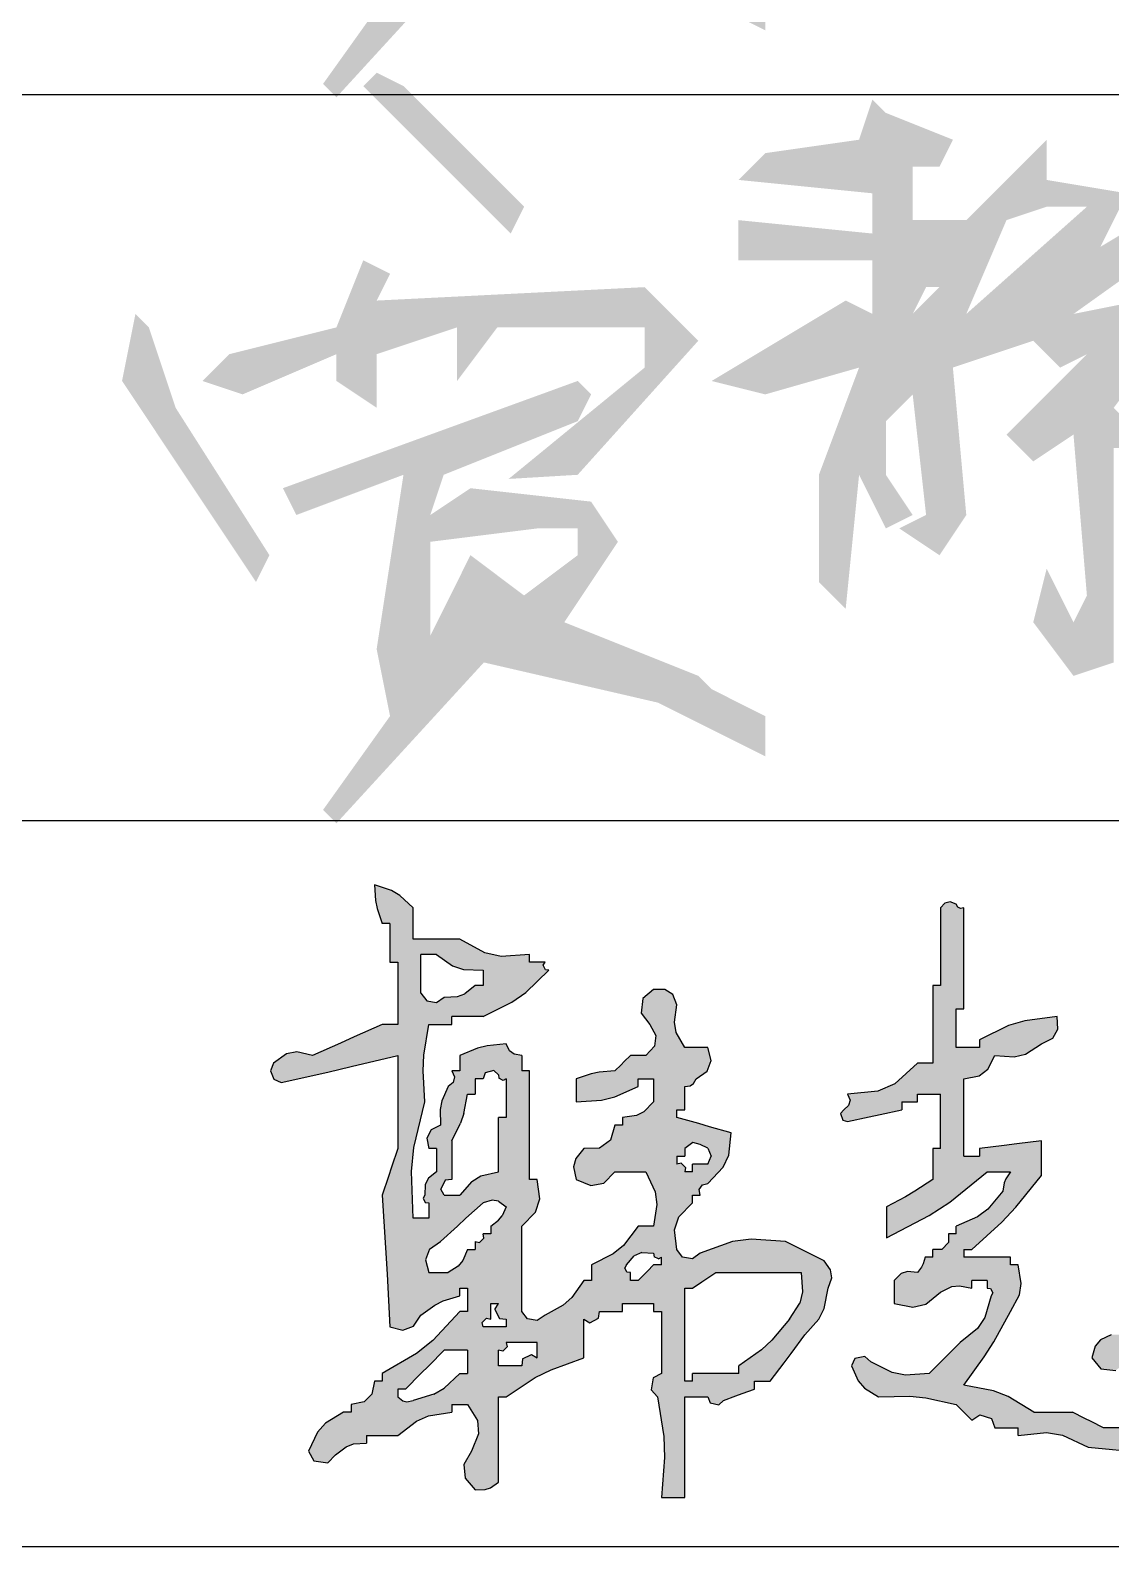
# Model space of a CAD drawing. Extents: x 4832557 to 10196674, y -611561 to -321783.
# Drawn here: x 4836817 to 4837784, y -349439 to -348081 of the extents above; entities that cross this region are included whole.
import ezdxf

# ---------------------------------------------------------------- set-up
doc = ezdxf.new("R2010")
doc.units = 0
doc.header["$LTSCALE"] = 1000
doc.header["$MEASUREMENT"] = 0
doc.layers.get('0').update_dxf_attribs({"linetype": 'CONTINUOUS'})

# ---------------------------------------------------------------- blocks, each defined once
blk = doc.blocks.new('韩超')
h = blk.add_hatch(color=256)
h.dxf.hatch_style = 1
h.paths.add_polyline_path([(0.787849, 0.514197), (0.777955, 0.527898), (0.77346, 0.562754), (0.78123, 0.586063), (0.805739, 0.61125), (0.805739, 0.625142), (0.819631, 0.625142), (0.818004, 0.635027), (0.823773, 0.643681), (0.833523, 0.64598), (0.860867, 0.674873), (0.870953, 0.696725), (0.875199, 0.736279), (0.836353, 0.74757), (0.816903, 0.753127), (0.777955, 0.764063), (0.777955, 0.777955), (0.791847, 0.777955), (0.791847, 0.819631), (0.801775, 0.820971), (0.80763, 0.824875), (0.812685, 0.833523), (0.832189, 0.847055), (0.839321, 0.866071), (0.833523, 0.889091), (0.791847, 0.889091), (0.776856, 0.916298), (0.7735, 0.934755), (0.777955, 0.965498), (0.770329, 0.984025), (0.756314, 0.993368), (0.736279, 0.993282), (0.716867, 0.977277), (0.713907, 0.950644), (0.729333, 0.930768), (0.740061, 0.911103), (0.737625, 0.891618), (0.722387, 0.875199), (0.694603, 0.875199), (0.683489, 0.864086), (0.677932, 0.858529), (0.666819, 0.847415), (0.638572, 0.845181), (0.624291, 0.842325), (0.597358, 0.833523), (0.597358, 0.791847), (0.643081, 0.794876), (0.666726, 0.800787), (0.708495, 0.819631), (0.708495, 0.833523), (0.736279, 0.833523), (0.736279, 0.791847), (0.718733, 0.774249), (0.705317, 0.767541), (0.680711, 0.764063), (0.680711, 0.750171), (0.666819, 0.750171), (0.658732, 0.72359), (0.639033, 0.708815), (0.61125, 0.708495), (0.596777, 0.690733), (0.592946, 0.675409), (0.597358, 0.652926), (0.623512, 0.642026), (0.64687, 0.646697), (0.666819, 0.666819), (0.722387, 0.666819), (0.738834, 0.631134), (0.742077, 0.608437), (0.736279, 0.569574), (0.708495, 0.569574), (0.682162, 0.535076), (0.663824, 0.519794), (0.625142, 0.500114), (0.625142, 0.47233), (0.61125, 0.47233), (0.589715, 0.441777), (0.574435, 0.428025), (0.54179, 0.409816), (0.527664, 0.400538), (0.510468, 0.403404), (0.500114, 0.416762), (0.500114, 0.569574), (0.524623, 0.594762), (0.532393, 0.618071), (0.527898, 0.652926), (0.514006, 0.652926), (0.514006, 0.847415), (0.500114, 0.847415), (0.500114, 0.875199), (0.486416, 0.877514), (0.478388, 0.883536), (0.47233, 0.896037), (0.438162, 0.892345), (0.420863, 0.888021), (0.388977, 0.875199), (0.388977, 0.847415), (0.375085, 0.847415), (0.379444, 0.836821), (0.376971, 0.826928), (0.368139, 0.819631), (0.356965, 0.793593), (0.353947, 0.778504), (0.354247, 0.750171), (0.337644, 0.741703), (0.330222, 0.726858), (0.333409, 0.708495), (0.347301, 0.708495), (0.347301, 0.666819), (0.332737, 0.655189), (0.327028, 0.643772), (0.326463, 0.625142), (0.32344, 0.619715), (0.327253, 0.612088), (0.333409, 0.61125), (0.333409, 0.583466), (0.305625, 0.583466), (0.302565, 0.667178), (0.306887, 0.710398), (0.326463, 0.791847), (0.3234, 0.8474), (0.32482, 0.875797), (0.333409, 0.930768), (0.375085, 0.930768), (0.375085, 0.94466), (0.430654, 0.94466), (0.482374, 0.970498), (0.50707, 0.987931), (0.548736, 1.028012), (0.542559, 1.028676), (0.538615, 1.036564), (0.54179, 1.041904), (0.514006, 1.041904), (0.514006, 1.055796), (0.462884, 1.052445), (0.433869, 1.058893), (0.388977, 1.08358), (0.305625, 1.08358), (0.305625, 1.139148), (0.281985, 1.161307), (0.266841, 1.170393), (0.236165, 1.180825), (0.238399, 1.152578), (0.241255, 1.138297), (0.250057, 1.111364), (0.263949, 1.111364), (0.263949, 1.041904), (0.277841, 1.041904), (0.277841, 0.930768), (0.250057, 0.930768), (0.200194, 0.90821), (0.175186, 0.897095), (0.125028, 0.875199), (0.097454, 0.881715), (0.078516, 0.877928), (0.055568, 0.861307), (0.050109, 0.847376), (0.0559, 0.8329), (0.06946, 0.826577), (0.152955, 0.845407), (0.194635, 0.855133), (0.277841, 0.875199), (0.277841, 0.708495), (0.266727, 0.675154), (0.261171, 0.658483), (0.250057, 0.625142), (0.255939, 0.530696), (0.258718, 0.483462), (0.263949, 0.388977), (0.286969, 0.38318), (0.305985, 0.390311), (0.319517, 0.409816), (0.344599, 0.428141), (0.359268, 0.435475), (0.388977, 0.444546), (0.388977, 0.458438), (0.40287, 0.458438), (0.40287, 0.416762), (0.388977, 0.416762), (0.340729, 0.364454), (0.31168, 0.341215), (0.250057, 0.305625), (0.250057, 0.291733), (0.236165, 0.291733), (0.231424, 0.268639), (0.217583, 0.254798), (0.194489, 0.250057), (0.194489, 0.236165), (0.180597, 0.236165), (0.148793, 0.216524), (0.134276, 0.200394), (0.118082, 0.166705), (0.127514, 0.14947), (0.152825, 0.145854), (0.166705, 0.159759), (0.185336, 0.17447), (0.198563, 0.17943), (0.222273, 0.180597), (0.222273, 0.194489), (0.277841, 0.194489), (0.311245, 0.220472), (0.333233, 0.229896), (0.375085, 0.236165), (0.375085, 0.250057), (0.40287, 0.250057), (0.420685, 0.221738), (0.422698, 0.197582), (0.409816, 0.166705), (0.396068, 0.142401), (0.398473, 0.118345), (0.416762, 0.097244), (0.43433, 0.097627), (0.444154, 0.100901), (0.458438, 0.111136), (0.458438, 0.263949), (0.47233, 0.263949), (0.524193, 0.298154), (0.552768, 0.312442), (0.61125, 0.333409), (0.61125, 0.40287), (0.621931, 0.39652), (0.637706, 0.404407), (0.639034, 0.416762), (0.680711, 0.416762), (0.680711, 0.430654), (0.736279, 0.430654), (0.736279, 0.416762), (0.750171, 0.416762), (0.750171, 0.305625), (0.735269, 0.297653), (0.731714, 0.276323), (0.743225, 0.263949), (0.754517, 0.192544), (0.755945, 0.155413), (0.750171, 0.083352), (0.791847, 0.083352), (0.791847, 0.263949), (0.833523, 0.263949), (0.837499, 0.253205), (0.852744, 0.249394), (0.861307, 0.257003), (0.883535, 0.265338), (0.894648, 0.269506), (0.916876, 0.277841), (0.916876, 0.291733), (0.94466, 0.291733), (0.969894, 0.324902), (0.982398, 0.341574), (1.007174, 0.375085), (1.032146, 0.402761), (1.041693, 0.421855), (1.04885, 0.458438), (1.055218, 0.477023), (1.053221, 0.491001), (1.041904, 0.50706), (0.972444, 0.54179), (0.910919, 0.546316), (0.877697, 0.541786), (0.819631, 0.520952), (0.805828, 0.5112)])
h.paths.add_polyline_path([(0.791847, 0.458438), (0.805739, 0.458438), (0.82241, 0.469551), (0.847415, 0.486222), (1.000228, 0.486222), (1.003038, 0.45197), (0.997988, 0.431769), (0.97939, 0.40287), (0.948039, 0.36501), (0.929334, 0.347744), (0.889091, 0.319517), (0.889091, 0.305625), (0.805739, 0.305625), (0.805739, 0.291733), (0.791847, 0.291733)], flags=16)
h.paths.add_polyline_path([(0.750171, 0.500114), (0.736279, 0.500114), (0.725165, 0.489), (0.719608, 0.483443), (0.708495, 0.47233), (0.694603, 0.47233), (0.694603, 0.486222), (0.688447, 0.48706), (0.684633, 0.494686), (0.687657, 0.500114), (0.701182, 0.516386), (0.715167, 0.52238), (0.736279, 0.520952), (0.736943, 0.514775), (0.744831, 0.510831), (0.750171, 0.514006)], flags=16)
h.paths.add_polyline_path([(0.791847, 0.666819), (0.793521, 0.674497), (0.785633, 0.682384), (0.777955, 0.680711), (0.777955, 0.694603), (0.791847, 0.694603), (0.792194, 0.70849), (0.806202, 0.718996), (0.819631, 0.715441), (0.833192, 0.709118), (0.838982, 0.694641), (0.833523, 0.680711), (0.805739, 0.680711), (0.805739, 0.666819)], flags=16)
h.paths.add_polyline_path([(0.527898, 0.361193), (0.527898, 0.333409), (0.517217, 0.339759), (0.501443, 0.331871), (0.500114, 0.319517), (0.458438, 0.319517), (0.458438, 0.347301), (0.466116, 0.345628), (0.474003, 0.353515), (0.47233, 0.361193)], flags=16)
h.paths.add_polyline_path([(0.47233, 0.40287), (0.47233, 0.388977), (0.430654, 0.388977), (0.42898, 0.396656), (0.436867, 0.404543), (0.444546, 0.40287), (0.444546, 0.430654), (0.458438, 0.430654), (0.452088, 0.419973), (0.459976, 0.404198)], flags=16)
h.paths.add_polyline_path([(0.47233, 0.604304), (0.464836, 0.588169), (0.458643, 0.580427), (0.444546, 0.569574), (0.444546, 0.555682), (0.430654, 0.555682), (0.432327, 0.548004), (0.42444, 0.540117), (0.416762, 0.54179), (0.416762, 0.527898), (0.40287, 0.527898), (0.39467, 0.507807), (0.386422, 0.49791), (0.368139, 0.486222), (0.333409, 0.486222), (0.327612, 0.509242), (0.334743, 0.528258), (0.354247, 0.54179), (0.384775, 0.569612), (0.400056, 0.583504), (0.430654, 0.61125), (0.446814, 0.616197), (0.458647, 0.614224)], flags=16)
h.paths.add_polyline_path([(0.458438, 0.666819), (0.426908, 0.659351), (0.410404, 0.649448), (0.388977, 0.625142), (0.361193, 0.625142), (0.354844, 0.635823), (0.362731, 0.651598), (0.375085, 0.652926), (0.375085, 0.722387), (0.390598, 0.753922), (0.396359, 0.771203), (0.40287, 0.805739), (0.416762, 0.805739), (0.416762, 0.833523), (0.430654, 0.833523), (0.434629, 0.844267), (0.449874, 0.848078), (0.458438, 0.840469), (0.459102, 0.834292), (0.466989, 0.830348), (0.47233, 0.833523), (0.47233, 0.764063), (0.458438, 0.764063)], flags=16)
h.paths.add_polyline_path([(0.40287, 0.347301), (0.40287, 0.305625), (0.388977, 0.305625), (0.360889, 0.27915), (0.342496, 0.268422), (0.305625, 0.257003), (0.294367, 0.254885), (0.286778, 0.256782), (0.277841, 0.263949), (0.277841, 0.277841), (0.291733, 0.277841), (0.319459, 0.305683), (0.333352, 0.319575), (0.361193, 0.347301)], flags=16)
h.paths.add_polyline_path([(0.430654, 1.000228), (0.416762, 1.000228), (0.39813, 0.985517), (0.384903, 0.980557), (0.361193, 0.97939), (0.347067, 0.970112), (0.329871, 0.972978), (0.319517, 0.986336), (0.319517, 1.055796), (0.347301, 1.055796), (0.376072, 1.035613), (0.395527, 1.029128), (0.430654, 1.028012)], flags=16)
h = blk.add_hatch(color=256)
h.dxf.hatch_style = 1
h.paths.add_polyline_path([(1.542018, 0.208381), (1.519791, 0.219494), (1.508677, 0.225051), (1.48645, 0.236165), (1.416989, 0.236165), (1.371255, 0.264232), (1.344642, 0.274582), (1.291961, 0.284787), (1.328443, 0.335457), (1.345237, 0.362046), (1.375313, 0.416762), (1.391241, 0.446575), (1.394603, 0.466747), (1.389205, 0.500114), (1.375313, 0.500114), (1.375313, 0.514006), (1.291961, 0.514006), (1.291961, 0.527898), (1.305853, 0.527898), (1.359796, 0.576664), (1.385101, 0.603375), (1.430881, 0.659873), (1.430881, 0.722387), (1.386427, 0.71683), (1.3642, 0.714052), (1.319745, 0.708495), (1.319745, 0.694603), (1.291961, 0.694603), (1.291961, 0.833523), (1.31926, 0.838693), (1.334923, 0.85044), (1.347529, 0.875199), (1.381781, 0.872389), (1.401982, 0.877439), (1.430881, 0.896037), (1.450883, 0.906123), (1.460131, 0.922307), (1.458666, 0.94466), (1.401114, 0.937345), (1.371819, 0.928557), (1.319745, 0.902983), (1.319745, 0.889091), (1.278069, 0.889091), (1.278069, 0.958552), (1.291961, 0.958552), (1.291961, 1.139148), (1.285806, 1.138304), (1.281086, 1.140664), (1.278069, 1.146094), (1.267308, 1.150023), (1.257931, 1.147679), (1.250285, 1.139148), (1.250285, 1.000228), (1.236393, 1.000228), (1.236393, 0.861307), (1.208609, 0.861307), (1.168183, 0.824416), (1.138053, 0.811024), (1.08358, 0.805739), (1.087939, 0.795145), (1.085465, 0.785252), (1.076634, 0.777955), (1.071121, 0.771113), (1.075065, 0.759282), (1.08358, 0.757117), (1.122533, 0.76519), (1.141984, 0.769358), (1.180825, 0.777955), (1.180825, 0.791847), (1.208609, 0.791847), (1.208609, 0.805739), (1.250285, 0.805739), (1.250285, 0.708495), (1.236393, 0.708495), (1.236393, 0.652926), (1.203973, 0.631977), (1.187234, 0.622213), (1.15304, 0.604304), (1.15304, 0.548736), (1.229739, 0.588318), (1.266619, 0.612432), (1.333637, 0.666819), (1.375313, 0.666819), (1.366995, 0.654381), (1.363975, 0.646831), (1.361421, 0.632088), (1.335054, 0.599814), (1.316435, 0.58585), (1.278069, 0.569574), (1.278069, 0.555682), (1.264177, 0.555682), (1.26415, 0.539965), (1.25211, 0.527924), (1.236393, 0.527898), (1.236393, 0.514006), (1.222501, 0.514006), (1.219217, 0.502022), (1.216226, 0.496039), (1.208609, 0.486222), (1.191149, 0.488205), (1.17971, 0.484393), (1.166932, 0.47233), (1.166932, 0.430654), (1.200708, 0.424307), (1.223469, 0.429997), (1.250285, 0.451492), (1.27048, 0.461183), (1.283894, 0.46286), (1.305853, 0.458438), (1.305853, 0.47233), (1.333637, 0.47233), (1.333637, 0.458438), (1.339793, 0.4576), (1.343606, 0.449973), (1.340583, 0.444546), (1.32937, 0.406076), (1.316213, 0.38634), (1.285015, 0.361193), (1.229447, 0.305625), (1.187056, 0.302553), (1.163204, 0.307323), (1.125256, 0.326463), (1.114566, 0.33576), (1.096818, 0.332211), (1.090526, 0.319517), (1.102438, 0.292491), (1.113943, 0.279343), (1.139148, 0.263949), (1.194983, 0.265062), (1.223561, 0.262204), (1.278069, 0.250057), (1.289183, 0.238943), (1.294739, 0.233386), (1.305853, 0.222273), (1.320568, 0.231877), (1.341519, 0.224893), (1.347529, 0.208381), (1.389205, 0.208381), (1.389205, 0.194489), (1.439628, 0.1998), (1.468259, 0.195028), (1.514234, 0.173651), (1.635959, 0.161998), (1.69773, 0.160594), (1.819859, 0.166705), (1.833779, 0.185933), (1.852296, 0.192877), (1.875427, 0.187543), (1.930995, 0.198656), (1.958779, 0.204213), (2.014348, 0.215327), (2.025534, 0.209917), (2.039748, 0.217024), (2.042132, 0.229219), (2.049428, 0.23805), (2.059322, 0.240524), (2.069916, 0.236165), (2.069916, 0.250057), (2.083808, 0.250057), (2.098401, 0.26772), (2.118188, 0.272666), (2.139376, 0.263949), (2.133917, 0.27788), (2.139708, 0.292356), (2.153268, 0.298679), (2.133073, 0.308371), (2.119659, 0.310047), (2.0977, 0.305625), (2.086586, 0.294512), (2.08103, 0.288955), (2.069916, 0.277841), (2.042132, 0.277841), (2.042132, 0.263949), (1.946785, 0.245868), (1.899372, 0.234712), (1.805967, 0.208381)])
h = blk.add_hatch(color=256)
h.dxf.hatch_style = 1
h.paths.add_polyline_path([(1.831635, 0.573795), (1.812227, 0.549535), (1.792075, 0.500114), (1.762292, 0.496094), (1.744726, 0.484384), (1.729561, 0.458438), (1.700075, 0.463546), (1.684975, 0.469586), (1.6601, 0.486222), (1.637668, 0.49978), (1.627728, 0.515685), (1.62537, 0.54179), (1.603143, 0.54179), (1.592029, 0.54179), (1.569802, 0.54179), (1.586675, 0.509854), (1.593737, 0.492906), (1.604532, 0.458438), (1.621804, 0.436498), (1.61886, 0.407063), (1.597586, 0.388977), (1.597586, 0.375085), (1.55591, 0.375085), (1.536306, 0.36578), (1.526798, 0.35437), (1.52118, 0.333409), (1.537185, 0.313997), (1.563818, 0.311038), (1.583694, 0.326463), (1.614401, 0.331156), (1.630976, 0.339443), (1.653154, 0.361193), (1.667046, 0.361193), (1.708723, 0.361193), (1.720352, 0.375758), (1.731769, 0.381467), (1.750399, 0.382031), (1.77782, 0.376762), (1.791938, 0.37535), (1.819859, 0.375085), (1.821199, 0.385013), (1.825102, 0.390868), (1.833751, 0.395924), (1.815429, 0.411271), (1.805589, 0.418299), (1.785129, 0.430654), (1.829593, 0.491137), (1.853312, 0.520437), (1.903211, 0.57652), (1.923495, 0.606919), (1.927312, 0.631729), (1.917103, 0.666819), (1.904326, 0.678881), (1.892887, 0.682694), (1.875427, 0.680711), (1.875427, 0.650148), (1.875427, 0.634867), (1.875427, 0.604304)])
for p, q in [((0.266841, 1.170393), (0.236165, 1.180825)), ((0.236165, 1.180825), (0.238399, 1.152578)), ((0.281985, 1.161307), (0.266841, 1.170393)), ((0.238399, 1.152578), (0.241255, 1.138297)), ((0.305625, 1.139148), (0.281985, 1.161307)), ((1.257931, 1.147679), (1.250285, 1.139148)), ((1.267308, 1.150023), (1.257931, 1.147679)), ((1.278069, 1.146094), (1.267308, 1.150023)), ((1.281086, 1.140664), (1.278069, 1.146094)), ((1.285806, 1.138304), (1.281086, 1.140664)), ((0.241255, 1.138297), (0.250057, 1.111364)), ((0.305625, 1.08358), (0.305625, 1.139148)), ((1.250285, 1.139148), (1.250285, 1.000228)), ((1.291961, 1.139148), (1.285806, 1.138304)), ((1.291961, 0.958552), (1.291961, 1.139148)), ((0.263949, 1.111364), (0.250057, 1.111364)), ((0.263949, 1.111364), (0.263949, 1.041904)), ((0.388977, 1.08358), (0.305625, 1.08358)), ((0.433869, 1.058893), (0.388977, 1.08358)), ((0.263949, 1.041904), (0.277841, 1.041904)), ((0.277841, 1.041904), (0.277841, 0.930768)), ((0.319517, 0.986336), (0.319517, 1.055796)), ((0.347301, 1.055796), (0.319517, 1.055796)), ((0.347301, 1.055796), (0.376072, 1.035613)), ((0.376072, 1.035613), (0.395527, 1.029128)), ((0.462884, 1.052445), (0.433869, 1.058893)), ((0.514006, 1.055796), (0.462884, 1.052445)), ((0.514006, 1.041904), (0.514006, 1.055796)), ((0.54179, 1.041904), (0.514006, 1.041904)), ((0.538615, 1.036564), (0.54179, 1.041904)), ((0.542559, 1.028676), (0.538615, 1.036564)), ((0.395527, 1.029128), (0.430654, 1.028012)), ((0.430654, 1.028012), (0.430654, 1.000228)), ((0.50707, 0.987931), (0.548736, 1.028012)), ((0.548736, 1.028012), (0.542559, 1.028676)), ((0.319517, 0.986336), (0.329871, 0.972978)), ((0.347067, 0.970112), (0.361193, 0.97939)), ((0.361193, 0.97939), (0.384903, 0.980557)), ((0.384903, 0.980557), (0.39813, 0.985517)), ((0.416762, 1.000228), (0.39813, 0.985517)), ((0.430654, 1.000228), (0.416762, 1.000228)), ((0.482374, 0.970498), (0.50707, 0.987931)), ((0.736279, 0.993282), (0.716867, 0.977277)), ((0.756314, 0.993368), (0.736279, 0.993282)), ((0.770329, 0.984025), (0.756314, 0.993368)), ((0.777955, 0.965498), (0.770329, 0.984025)), ((1.236393, 1.000228), (1.236393, 0.861307)), ((1.250285, 1.000228), (1.236393, 1.000228)), ((0.329871, 0.972978), (0.347067, 0.970112)), ((0.430654, 0.94466), (0.482374, 0.970498)), ((0.716867, 0.977277), (0.713907, 0.950644)), ((0.713907, 0.950644), (0.729333, 0.930768)), ((0.7735, 0.934755), (0.777955, 0.965498)), ((1.278069, 0.958552), (1.291961, 0.958552)), ((1.278069, 0.889091), (1.278069, 0.958552)), ((0.250057, 0.930768), (0.200194, 0.90821)), ((0.277841, 0.930768), (0.250057, 0.930768)), ((0.32482, 0.875797), (0.333409, 0.930768)), ((0.333409, 0.930768), (0.375085, 0.930768)), ((0.375085, 0.930768), (0.375085, 0.94466)), ((0.430654, 0.94466), (0.375085, 0.94466)), ((0.729333, 0.930768), (0.740061, 0.911103)), ((0.776856, 0.916298), (0.7735, 0.934755)), ((1.371819, 0.928557), (1.319745, 0.902983)), ((1.401114, 0.937345), (1.371819, 0.928557)), ((1.458666, 0.94466), (1.401114, 0.937345)), ((1.460131, 0.922307), (1.458666, 0.94466)), ((0.175186, 0.897095), (0.125028, 0.875199)), ((0.200194, 0.90821), (0.175186, 0.897095)), ((0.47233, 0.896037), (0.438162, 0.892345)), ((0.478388, 0.883536), (0.47233, 0.896037)), ((0.740061, 0.911103), (0.737625, 0.891618)), ((0.791847, 0.889091), (0.776856, 0.916298)), ((1.319745, 0.902983), (1.319745, 0.889091)), ((1.401982, 0.877439), (1.430881, 0.896037)), ((1.430881, 0.896037), (1.450883, 0.906123)), ((1.450883, 0.906123), (1.460131, 0.922307)), ((0.078516, 0.877928), (0.055568, 0.861307)), ((0.097454, 0.881715), (0.078516, 0.877928)), ((0.125028, 0.875199), (0.097454, 0.881715)), ((0.194635, 0.855133), (0.277841, 0.875199)), ((0.277841, 0.875199), (0.277841, 0.708495)), ((0.3234, 0.8474), (0.32482, 0.875797)), ((0.420863, 0.888021), (0.388977, 0.875199)), ((0.388977, 0.875199), (0.388977, 0.847415)), ((0.438162, 0.892345), (0.420863, 0.888021)), ((0.486416, 0.877514), (0.478388, 0.883536)), ((0.500114, 0.875199), (0.486416, 0.877514)), ((0.500114, 0.875199), (0.500114, 0.847415)), ((0.694603, 0.875199), (0.683489, 0.864086)), ((0.722387, 0.875199), (0.694603, 0.875199)), ((0.737625, 0.891618), (0.722387, 0.875199)), ((0.833523, 0.889091), (0.791847, 0.889091)), ((0.839321, 0.866071), (0.833523, 0.889091)), ((1.319745, 0.889091), (1.278069, 0.889091)), ((1.334923, 0.85044), (1.347529, 0.875199)), ((1.347529, 0.875199), (1.381781, 0.872389)), ((1.381781, 0.872389), (1.401982, 0.877439)), ((0.055568, 0.861307), (0.050109, 0.847376)), ((0.050109, 0.847376), (0.0559, 0.8329)), ((0.06946, 0.826577), (0.152955, 0.845407)), ((0.152955, 0.845407), (0.194635, 0.855133)), ((0.326463, 0.791847), (0.3234, 0.8474)), ((0.388977, 0.847415), (0.375085, 0.847415)), ((0.375085, 0.847415), (0.379444, 0.836821)), ((0.434629, 0.844267), (0.430654, 0.833523)), ((0.449874, 0.848078), (0.434629, 0.844267)), ((0.458438, 0.840469), (0.449874, 0.848078)), ((0.514006, 0.847415), (0.500114, 0.847415)), ((0.514006, 0.652926), (0.514006, 0.847415)), ((0.624291, 0.842325), (0.597358, 0.833523)), ((0.638572, 0.845181), (0.624291, 0.842325)), ((0.666819, 0.847415), (0.638572, 0.845181)), ((0.677932, 0.858529), (0.666819, 0.847415)), ((0.683489, 0.864086), (0.677932, 0.858529)), ((0.812685, 0.833523), (0.832189, 0.847055)), ((0.832189, 0.847055), (0.839321, 0.866071)), ((1.208609, 0.861307), (1.168183, 0.824416)), ((1.236393, 0.861307), (1.208609, 0.861307)), ((1.31926, 0.838693), (1.334923, 0.85044)), ((0.0559, 0.8329), (0.06946, 0.826577)), ((0.368139, 0.819631), (0.356965, 0.793593)), ((0.376971, 0.826928), (0.368139, 0.819631)), ((0.379444, 0.836821), (0.376971, 0.826928)), ((0.416762, 0.833523), (0.416762, 0.805739)), ((0.430654, 0.833523), (0.416762, 0.833523)), ((0.458438, 0.840469), (0.459102, 0.834292)), ((0.466989, 0.830348), (0.459102, 0.834292)), ((0.47233, 0.833523), (0.466989, 0.830348)), ((0.47233, 0.833523), (0.47233, 0.764063)), ((0.597358, 0.833523), (0.597358, 0.791847)), ((0.666726, 0.800787), (0.708495, 0.819631)), ((0.708495, 0.833523), (0.736279, 0.833523)), ((0.708495, 0.819631), (0.708495, 0.833523)), ((0.736279, 0.833523), (0.736279, 0.791847)), ((0.791847, 0.819631), (0.801775, 0.820971)), ((0.791847, 0.777955), (0.791847, 0.819631)), ((0.801775, 0.820971), (0.80763, 0.824875)), ((0.80763, 0.824875), (0.812685, 0.833523)), ((1.168183, 0.824416), (1.138053, 0.811024)), ((1.291961, 0.833523), (1.31926, 0.838693)), ((1.291961, 0.694603), (1.291961, 0.833523)), ((0.306887, 0.710398), (0.326463, 0.791847)), ((0.356965, 0.793593), (0.353947, 0.778504)), ((0.396359, 0.771203), (0.40287, 0.805739)), ((0.40287, 0.805739), (0.416762, 0.805739)), ((0.597358, 0.791847), (0.643081, 0.794876)), ((0.643081, 0.794876), (0.666726, 0.800787)), ((0.736279, 0.791847), (0.718733, 0.774249)), ((1.138053, 0.811024), (1.08358, 0.805739)), ((1.08358, 0.805739), (1.087939, 0.795145)), ((1.087939, 0.795145), (1.085465, 0.785252)), ((1.180825, 0.791847), (1.208609, 0.791847)), ((1.180825, 0.791847), (1.180825, 0.777955)), ((1.208609, 0.791847), (1.208609, 0.805739)), ((1.208609, 0.805739), (1.250285, 0.805739)), ((1.250285, 0.708495), (1.250285, 0.805739)), ((0.353947, 0.778504), (0.354247, 0.750171)), ((0.396359, 0.771203), (0.390598, 0.753922)), ((0.47233, 0.764063), (0.458438, 0.764063)), ((0.458438, 0.666819), (0.458438, 0.764063)), ((0.705317, 0.767541), (0.680711, 0.764063)), ((0.680711, 0.764063), (0.680711, 0.750171)), ((0.718733, 0.774249), (0.705317, 0.767541)), ((0.777955, 0.777955), (0.791847, 0.777955)), ((0.777955, 0.764063), (0.777955, 0.777955)), ((0.816903, 0.753127), (0.777955, 0.764063)), ((1.076634, 0.777955), (1.071121, 0.771113)), ((1.071121, 0.771113), (1.075065, 0.759282)), ((1.085465, 0.785252), (1.076634, 0.777955)), ((1.08358, 0.757117), (1.122533, 0.76519)), ((1.122533, 0.76519), (1.141984, 0.769358)), ((1.141984, 0.769358), (1.180825, 0.777955)), ((0.337644, 0.741703), (0.330222, 0.726858)), ((0.354247, 0.750171), (0.337644, 0.741703)), ((0.375085, 0.722387), (0.390598, 0.753922)), ((0.666819, 0.750171), (0.658732, 0.72359)), ((0.680711, 0.750171), (0.666819, 0.750171)), ((0.836353, 0.74757), (0.816903, 0.753127)), ((0.875199, 0.736279), (0.836353, 0.74757)), ((0.870953, 0.696725), (0.875199, 0.736279)), ((1.075065, 0.759282), (1.08358, 0.757117)), ((0.277841, 0.708495), (0.266727, 0.675154)), ((0.302565, 0.667178), (0.306887, 0.710398)), ((0.330222, 0.726858), (0.333409, 0.708495)), ((0.347301, 0.708495), (0.333409, 0.708495)), ((0.347301, 0.708495), (0.347301, 0.666819)), ((0.375085, 0.722387), (0.375085, 0.652926)), ((0.61125, 0.708495), (0.596777, 0.690733)), ((0.639033, 0.708815), (0.61125, 0.708495)), ((0.658732, 0.72359), (0.639033, 0.708815)), ((0.792194, 0.70849), (0.791847, 0.694603)), ((0.806202, 0.718996), (0.792194, 0.70849)), ((0.819631, 0.715441), (0.806202, 0.718996)), ((0.833192, 0.709118), (0.819631, 0.715441)), ((0.833192, 0.709118), (0.838982, 0.694641)), ((1.236393, 0.708495), (1.236393, 0.652926)), ((1.250285, 0.708495), (1.236393, 0.708495)), ((1.3642, 0.714052), (1.319745, 0.708495)), ((1.319745, 0.708495), (1.319745, 0.694603)), ((1.386427, 0.71683), (1.3642, 0.714052)), ((1.430881, 0.722387), (1.386427, 0.71683)), ((1.430881, 0.659873), (1.430881, 0.722387)), ((0.596777, 0.690733), (0.592946, 0.675409)), ((0.777955, 0.694603), (0.777955, 0.680711)), ((0.777955, 0.694603), (0.791847, 0.694603)), ((0.785633, 0.682384), (0.777955, 0.680711)), ((0.785633, 0.682384), (0.793521, 0.674497)), ((0.833523, 0.680711), (0.805739, 0.680711)), ((0.805739, 0.666819), (0.805739, 0.680711)), ((0.833523, 0.680711), (0.838982, 0.694641)), ((0.860867, 0.674873), (0.870953, 0.696725)), ((1.291961, 0.694603), (1.319745, 0.694603)), ((0.261171, 0.658483), (0.250057, 0.625142)), ((0.266727, 0.675154), (0.261171, 0.658483)), ((0.305625, 0.583466), (0.302565, 0.667178)), ((0.332737, 0.655189), (0.327028, 0.643772)), ((0.347301, 0.666819), (0.332737, 0.655189)), ((0.375085, 0.652926), (0.362731, 0.651598)), ((0.410404, 0.649448), (0.426908, 0.659351)), ((0.426908, 0.659351), (0.458438, 0.666819)), ((0.527898, 0.652926), (0.514006, 0.652926)), ((0.532393, 0.618071), (0.527898, 0.652926)), ((0.592946, 0.675409), (0.597358, 0.652926)), ((0.597358, 0.652926), (0.623512, 0.642026)), ((0.64687, 0.646697), (0.666819, 0.666819)), ((0.666819, 0.666819), (0.722387, 0.666819)), ((0.722387, 0.666819), (0.738834, 0.631134)), ((0.793521, 0.674497), (0.791847, 0.666819)), ((0.805739, 0.666819), (0.791847, 0.666819)), ((0.833523, 0.64598), (0.860867, 0.674873)), ((1.236393, 0.652926), (1.203973, 0.631977)), ((1.266619, 0.612432), (1.333637, 0.666819)), ((1.333637, 0.666819), (1.375313, 0.666819)), ((1.366995, 0.654381), (1.363975, 0.646831)), ((1.375313, 0.666819), (1.366995, 0.654381)), ((1.385101, 0.603375), (1.430881, 0.659873)), ((0.250057, 0.625142), (0.255939, 0.530696)), ((0.326463, 0.625142), (0.32344, 0.619715)), ((0.327028, 0.643772), (0.326463, 0.625142)), ((0.362731, 0.651598), (0.354844, 0.635823)), ((0.361193, 0.625142), (0.354844, 0.635823)), ((0.361193, 0.625142), (0.388977, 0.625142)), ((0.410404, 0.649448), (0.388977, 0.625142)), ((0.623512, 0.642026), (0.64687, 0.646697)), ((0.738834, 0.631134), (0.742077, 0.608437)), ((0.805739, 0.61125), (0.805739, 0.625142)), ((0.805739, 0.625142), (0.819631, 0.625142)), ((0.818004, 0.635027), (0.823773, 0.643681)), ((0.819631, 0.625142), (0.818004, 0.635027)), ((0.823773, 0.643681), (0.833523, 0.64598)), ((1.203973, 0.631977), (1.187234, 0.622213)), ((1.361421, 0.632088), (1.335054, 0.599814)), ((1.363975, 0.646831), (1.361421, 0.632088)), ((0.32344, 0.619715), (0.327253, 0.612088)), ((0.327253, 0.612088), (0.333409, 0.61125)), ((0.333409, 0.61125), (0.333409, 0.583466)), ((0.430654, 0.61125), (0.400056, 0.583504)), ((0.446814, 0.616197), (0.430654, 0.61125)), ((0.458647, 0.614224), (0.446814, 0.616197)), ((0.458647, 0.614224), (0.47233, 0.604304)), ((0.47233, 0.604304), (0.464836, 0.588169)), ((0.524623, 0.594762), (0.532393, 0.618071)), ((0.742077, 0.608437), (0.736279, 0.569574)), ((0.78123, 0.586063), (0.805739, 0.61125)), ((1.187234, 0.622213), (1.15304, 0.604304)), ((1.15304, 0.604304), (1.15304, 0.548736)), ((1.229739, 0.588318), (1.266619, 0.612432)), ((1.335054, 0.599814), (1.316435, 0.58585)), ((1.359796, 0.576664), (1.385101, 0.603375)), ((0.333409, 0.583466), (0.305625, 0.583466)), ((0.384775, 0.569612), (0.400056, 0.583504)), ((0.444546, 0.569574), (0.458643, 0.580427)), ((0.458643, 0.580427), (0.464836, 0.588169)), ((0.500114, 0.569574), (0.524623, 0.594762)), ((0.77346, 0.562754), (0.78123, 0.586063)), ((1.15304, 0.548736), (1.229739, 0.588318)), ((1.316435, 0.58585), (1.278069, 0.569574)), ((1.305853, 0.527898), (1.359796, 0.576664)), ((0.384775, 0.569612), (0.354247, 0.54179)), ((0.432327, 0.548004), (0.42444, 0.540117)), ((0.432327, 0.548004), (0.430654, 0.555682)), ((0.444546, 0.555682), (0.430654, 0.555682)), ((0.444546, 0.569574), (0.444546, 0.555682)), ((0.500114, 0.416762), (0.500114, 0.569574)), ((0.708495, 0.569574), (0.682162, 0.535076)), ((0.736279, 0.569574), (0.708495, 0.569574)), ((0.777955, 0.527898), (0.77346, 0.562754)), ((0.910919, 0.546316), (0.877697, 0.541786)), ((0.972444, 0.54179), (0.910919, 0.546316)), ((1.264177, 0.555682), (1.26415, 0.539965)), ((1.278069, 0.555682), (1.264177, 0.555682)), ((1.278069, 0.555682), (1.278069, 0.569574)), ((0.255939, 0.530696), (0.258718, 0.483462)), ((0.334743, 0.528258), (0.327612, 0.509242)), ((0.334743, 0.528258), (0.354247, 0.54179)), ((0.40287, 0.527898), (0.39467, 0.507807)), ((0.40287, 0.527898), (0.416762, 0.527898)), ((0.416762, 0.54179), (0.416762, 0.527898)), ((0.416762, 0.54179), (0.42444, 0.540117)), ((0.663824, 0.519794), (0.625142, 0.500114)), ((0.682162, 0.535076), (0.663824, 0.519794)), ((0.687657, 0.500114), (0.701182, 0.516386)), ((0.715167, 0.52238), (0.701182, 0.516386)), ((0.715167, 0.52238), (0.736279, 0.520952)), ((0.736279, 0.520952), (0.736943, 0.514775)), ((0.787849, 0.514197), (0.777955, 0.527898)), ((0.819631, 0.520952), (0.805828, 0.5112)), ((0.877697, 0.541786), (0.819631, 0.520952)), ((1.041904, 0.50706), (0.972444, 0.54179)), ((1.25211, 0.527924), (1.236393, 0.527898)), ((1.236393, 0.514006), (1.236393, 0.527898)), ((1.26415, 0.539965), (1.25211, 0.527924)), ((1.291961, 0.527898), (1.291961, 0.514006)), ((1.291961, 0.527898), (1.305853, 0.527898)), ((0.327612, 0.509242), (0.333409, 0.486222)), ((0.386422, 0.49791), (0.368139, 0.486222)), ((0.39467, 0.507807), (0.386422, 0.49791)), ((0.625142, 0.500114), (0.625142, 0.47233)), ((0.687657, 0.500114), (0.684633, 0.494686)), ((0.688447, 0.48706), (0.684633, 0.494686)), ((0.725165, 0.489), (0.719608, 0.483443)), ((0.725165, 0.489), (0.736279, 0.500114)), ((0.750171, 0.500114), (0.736279, 0.500114)), ((0.744831, 0.510831), (0.736943, 0.514775)), ((0.744831, 0.510831), (0.750171, 0.514006)), ((0.750171, 0.500114), (0.750171, 0.514006)), ((0.805828, 0.5112), (0.787849, 0.514197)), ((1.053221, 0.491001), (1.041904, 0.50706)), ((1.055218, 0.477023), (1.053221, 0.491001)), ((1.216226, 0.496039), (1.208609, 0.486222)), ((1.219217, 0.502022), (1.216226, 0.496039)), ((1.222501, 0.514006), (1.219217, 0.502022)), ((1.236393, 0.514006), (1.222501, 0.514006)), ((1.375313, 0.514006), (1.291961, 0.514006)), ((1.375313, 0.500114), (1.375313, 0.514006)), ((1.389205, 0.500114), (1.375313, 0.500114)), ((1.394603, 0.466747), (1.389205, 0.500114)), ((0.258718, 0.483462), (0.263949, 0.388977)), ((0.333409, 0.486222), (0.368139, 0.486222)), ((0.61125, 0.47233), (0.589715, 0.441777)), ((0.625142, 0.47233), (0.61125, 0.47233)), ((0.694603, 0.486222), (0.688447, 0.48706)), ((0.694603, 0.47233), (0.694603, 0.486222)), ((0.708495, 0.47233), (0.694603, 0.47233)), ((0.719608, 0.483443), (0.708495, 0.47233)), ((0.805739, 0.458438), (0.82241, 0.469551)), ((0.82241, 0.469551), (0.847415, 0.486222)), ((0.847415, 0.486222), (1.000228, 0.486222)), ((1.000228, 0.486222), (1.003038, 0.45197)), ((1.04885, 0.458438), (1.055218, 0.477023)), ((1.17971, 0.484393), (1.166932, 0.47233)), ((1.166932, 0.47233), (1.166932, 0.430654)), ((1.191149, 0.488205), (1.17971, 0.484393)), ((1.208609, 0.486222), (1.191149, 0.488205)), ((1.27048, 0.461183), (1.283894, 0.46286)), ((1.283894, 0.46286), (1.305853, 0.458438)), ((1.333637, 0.47233), (1.305853, 0.47233)), ((1.305853, 0.458438), (1.305853, 0.47233)), ((1.333637, 0.47233), (1.333637, 0.458438)), ((1.391241, 0.446575), (1.394603, 0.466747)), ((0.344599, 0.428141), (0.359268, 0.435475)), ((0.359268, 0.435475), (0.388977, 0.444546)), ((0.388977, 0.458438), (0.40287, 0.458438)), ((0.388977, 0.444546), (0.388977, 0.458438)), ((0.40287, 0.458438), (0.40287, 0.416762)), ((0.589715, 0.441777), (0.574435, 0.428025)), ((0.791847, 0.458438), (0.805739, 0.458438)), ((0.791847, 0.291733), (0.791847, 0.458438)), ((1.003038, 0.45197), (0.997988, 0.431769)), ((1.041693, 0.421855), (1.04885, 0.458438)), ((1.223469, 0.429997), (1.250285, 0.451492)), ((1.250285, 0.451492), (1.27048, 0.461183)), ((1.340583, 0.444546), (1.32937, 0.406076)), ((1.333637, 0.458438), (1.339793, 0.4576)), ((1.339793, 0.4576), (1.343606, 0.449973)), ((1.343606, 0.449973), (1.340583, 0.444546)), ((1.375313, 0.416762), (1.391241, 0.446575)), ((0.305985, 0.390311), (0.319517, 0.409816)), ((0.319517, 0.409816), (0.344599, 0.428141)), ((0.388977, 0.416762), (0.340729, 0.364454)), ((0.40287, 0.416762), (0.388977, 0.416762)), ((0.444546, 0.430654), (0.458438, 0.430654)), ((0.444546, 0.40287), (0.444546, 0.430654)), ((0.452088, 0.419973), (0.458438, 0.430654)), ((0.452088, 0.419973), (0.459976, 0.404198)), ((0.510468, 0.403404), (0.500114, 0.416762)), ((0.54179, 0.409816), (0.527664, 0.400538)), ((0.574435, 0.428025), (0.54179, 0.409816)), ((0.637706, 0.404407), (0.639034, 0.416762)), ((0.639034, 0.416762), (0.680711, 0.416762)), ((0.680711, 0.430654), (0.736279, 0.430654)), ((0.680711, 0.416762), (0.680711, 0.430654)), ((0.736279, 0.430654), (0.736279, 0.416762)), ((0.736279, 0.416762), (0.750171, 0.416762)), ((0.750171, 0.416762), (0.750171, 0.305625)), ((0.97939, 0.40287), (0.997988, 0.431769)), ((1.032146, 0.402761), (1.041693, 0.421855)), ((1.166932, 0.430654), (1.200708, 0.424307)), ((1.200708, 0.424307), (1.223469, 0.429997)), ((1.345237, 0.362046), (1.375313, 0.416762)), ((0.263949, 0.388977), (0.286969, 0.38318)), ((0.286969, 0.38318), (0.305985, 0.390311)), ((0.42898, 0.396656), (0.436867, 0.404543)), ((0.430654, 0.388977), (0.42898, 0.396656)), ((0.47233, 0.388977), (0.430654, 0.388977)), ((0.436867, 0.404543), (0.444546, 0.40287)), ((0.459976, 0.404198), (0.47233, 0.40287)), ((0.47233, 0.40287), (0.47233, 0.388977)), ((0.527664, 0.400538), (0.510468, 0.403404)), ((0.61125, 0.333409), (0.61125, 0.40287)), ((0.61125, 0.40287), (0.621931, 0.39652)), ((0.621931, 0.39652), (0.637706, 0.404407)), ((0.97939, 0.40287), (0.948039, 0.36501)), ((1.007174, 0.375085), (1.032146, 0.402761)), ((1.316213, 0.38634), (1.285015, 0.361193)), ((1.32937, 0.406076), (1.316213, 0.38634)), ((0.340729, 0.364454), (0.31168, 0.341215)), ((0.466116, 0.345628), (0.474003, 0.353515)), ((0.47233, 0.361193), (0.474003, 0.353515)), ((0.527898, 0.361193), (0.47233, 0.361193)), ((0.527898, 0.333409), (0.527898, 0.361193)), ((0.929334, 0.347744), (0.948039, 0.36501)), ((0.982398, 0.341574), (1.007174, 0.375085)), ((1.285015, 0.361193), (1.229447, 0.305625)), ((1.328443, 0.335457), (1.345237, 0.362046)), ((1.526798, 0.35437), (1.52118, 0.333409)), ((1.536306, 0.36578), (1.526798, 0.35437)), ((1.55591, 0.375085), (1.536306, 0.36578)), ((0.31168, 0.341215), (0.250057, 0.305625)), ((0.333352, 0.319575), (0.361193, 0.347301)), ((0.40287, 0.347301), (0.361193, 0.347301)), ((0.40287, 0.347301), (0.40287, 0.305625)), ((0.466116, 0.345628), (0.458438, 0.347301)), ((0.458438, 0.319517), (0.458438, 0.347301)), ((0.501443, 0.331871), (0.500114, 0.319517)), ((0.501443, 0.331871), (0.517217, 0.339759)), ((0.517217, 0.339759), (0.527898, 0.333409)), ((0.552768, 0.312442), (0.61125, 0.333409)), ((0.929334, 0.347744), (0.889091, 0.319517)), ((0.969894, 0.324902), (0.982398, 0.341574)), ((1.096818, 0.332211), (1.090526, 0.319517)), ((1.114566, 0.33576), (1.096818, 0.332211)), ((1.125256, 0.326463), (1.114566, 0.33576)), ((1.163204, 0.307323), (1.125256, 0.326463)), ((1.291961, 0.284787), (1.328443, 0.335457)), ((1.52118, 0.333409), (1.537185, 0.313997)), ((0.250057, 0.305625), (0.250057, 0.291733)), ((0.291733, 0.277841), (0.319459, 0.305683)), ((0.319459, 0.305683), (0.333352, 0.319575)), ((0.388977, 0.305625), (0.360889, 0.27915)), ((0.388977, 0.305625), (0.40287, 0.305625)), ((0.500114, 0.319517), (0.458438, 0.319517)), ((0.524193, 0.298154), (0.552768, 0.312442)), ((0.750171, 0.305625), (0.735269, 0.297653)), ((0.805739, 0.291733), (0.805739, 0.305625)), ((0.889091, 0.305625), (0.805739, 0.305625)), ((0.889091, 0.305625), (0.889091, 0.319517)), ((0.94466, 0.291733), (0.969894, 0.324902)), ((1.090526, 0.319517), (1.102438, 0.292491)), ((1.187056, 0.302553), (1.163204, 0.307323)), ((1.229447, 0.305625), (1.187056, 0.302553)), ((1.537185, 0.313997), (1.563818, 0.311038)), ((0.236165, 0.291733), (0.231424, 0.268639)), ((0.250057, 0.291733), (0.236165, 0.291733)), ((0.291733, 0.277841), (0.277841, 0.277841)), ((0.277841, 0.277841), (0.277841, 0.263949)), ((0.342496, 0.268422), (0.360889, 0.27915)), ((0.47233, 0.263949), (0.524193, 0.298154)), ((0.735269, 0.297653), (0.731714, 0.276323)), ((0.731714, 0.276323), (0.743225, 0.263949)), ((0.805739, 0.291733), (0.791847, 0.291733)), ((0.894648, 0.269506), (0.916876, 0.277841)), ((0.916876, 0.277841), (0.916876, 0.291733)), ((0.916876, 0.291733), (0.94466, 0.291733)), ((1.102438, 0.292491), (1.113943, 0.279343)), ((1.113943, 0.279343), (1.139148, 0.263949)), ((1.344642, 0.274582), (1.291961, 0.284787)), ((1.371255, 0.264232), (1.344642, 0.274582)), ((0.217583, 0.254798), (0.194489, 0.250057)), ((0.194489, 0.250057), (0.194489, 0.236165)), ((0.231424, 0.268639), (0.217583, 0.254798)), ((0.277841, 0.263949), (0.286778, 0.256782)), ((0.286778, 0.256782), (0.294367, 0.254885)), ((0.294367, 0.254885), (0.305625, 0.257003)), ((0.342496, 0.268422), (0.305625, 0.257003)), ((0.375085, 0.250057), (0.40287, 0.250057)), ((0.375085, 0.250057), (0.375085, 0.236165)), ((0.40287, 0.250057), (0.420685, 0.221738)), ((0.458438, 0.263949), (0.47233, 0.263949)), ((0.458438, 0.111136), (0.458438, 0.263949)), ((0.743225, 0.263949), (0.754517, 0.192544)), ((0.791847, 0.083352), (0.791847, 0.263949)), ((0.791847, 0.263949), (0.833523, 0.263949)), ((0.833523, 0.263949), (0.837499, 0.253205)), ((0.837499, 0.253205), (0.852744, 0.249394)), ((0.852744, 0.249394), (0.861307, 0.257003)), ((0.861307, 0.257003), (0.883535, 0.265338)), ((0.883535, 0.265338), (0.894648, 0.269506)), ((1.139148, 0.263949), (1.194983, 0.265062)), ((1.194983, 0.265062), (1.223561, 0.262204)), ((1.223561, 0.262204), (1.278069, 0.250057)), ((1.278069, 0.250057), (1.289183, 0.238943)), ((1.416989, 0.236165), (1.371255, 0.264232)), ((0.180597, 0.236165), (0.148793, 0.216524)), ((0.194489, 0.236165), (0.180597, 0.236165)), ((0.277841, 0.194489), (0.311245, 0.220472)), ((0.311245, 0.220472), (0.333233, 0.229896)), ((0.333233, 0.229896), (0.375085, 0.236165)), ((0.420685, 0.221738), (0.422698, 0.197582)), ((1.289183, 0.238943), (1.294739, 0.233386)), ((1.294739, 0.233386), (1.305853, 0.222273)), ((1.305853, 0.222273), (1.320568, 0.231877)), ((1.320568, 0.231877), (1.341519, 0.224893)), ((1.341519, 0.224893), (1.347529, 0.208381)), ((1.416989, 0.236165), (1.48645, 0.236165)), ((1.508677, 0.225051), (1.48645, 0.236165)), ((1.519791, 0.219494), (1.508677, 0.225051)), ((1.542018, 0.208381), (1.519791, 0.219494)), ((0.134276, 0.200394), (0.118082, 0.166705)), ((0.148793, 0.216524), (0.134276, 0.200394)), ((0.222273, 0.194489), (0.277841, 0.194489)), ((0.222273, 0.194489), (0.222273, 0.180597)), ((0.422698, 0.197582), (0.409816, 0.166705)), ((0.754517, 0.192544), (0.755945, 0.155413)), ((1.347529, 0.208381), (1.389205, 0.208381)), ((1.389205, 0.194489), (1.389205, 0.208381)), ((1.389205, 0.194489), (1.439628, 0.1998)), ((1.439628, 0.1998), (1.468259, 0.195028)), ((1.468259, 0.195028), (1.514234, 0.173651)), ((1.805967, 0.208381), (1.542018, 0.208381)), ((0.118082, 0.166705), (0.127514, 0.14947)), ((0.166705, 0.159759), (0.185336, 0.17447)), ((0.185336, 0.17447), (0.198563, 0.17943)), ((0.198563, 0.17943), (0.222273, 0.180597)), ((0.409816, 0.166705), (0.396068, 0.142401)), ((1.514234, 0.173651), (1.635959, 0.161998)), ((0.127514, 0.14947), (0.152825, 0.145854)), ((0.152825, 0.145854), (0.166705, 0.159759)), ((0.396068, 0.142401), (0.398473, 0.118345)), ((0.755945, 0.155413), (0.750171, 0.083352)), ((0.398473, 0.118345), (0.416762, 0.097244)), ((0.444154, 0.100901), (0.458438, 0.111136)), ((0.416762, 0.097244), (0.43433, 0.097627)), ((0.43433, 0.097627), (0.444154, 0.100901)), ((0.750171, 0.083352), (0.791847, 0.083352))]:
    blk.add_line(p, q)

msp = doc.modelspace()

# ---------------------------------------------------------------- hatches: boundary and pattern name
h = msp.add_hatch(color=0)
h.dxf.hatch_style = 1
h.paths.add_polyline_path([(4836946.9, -347769.4), (4836922.9, -347697.4), (4836910.9, -347685.4), (4836898.9, -347745.4), (4837018.9, -347925.4), (4837030.9, -347901.4)])
h.paths.add_polyline_path([(4837090.9, -347721.4), (4837090.9, -347745.4), (4837126.9, -347769.4), (4837126.9, -347721.4), (4837198.9, -347697.4), (4837198.9, -347745.4), (4837234.9, -347697.4), (4837366.9, -347697.4), (4837366.9, -347733.4), (4837245.1, -347833.1), (4837306.9, -347829.4), (4837414.9, -347709.4), (4837366.9, -347661.4), (4837126.9, -347673.4), (4837138.9, -347649.4), (4837114.9, -347637.4), (4837090.9, -347697.4), (4836994.9, -347721.4), (4836970.9, -347745.4), (4837006.9, -347757.4)])
h.paths.add_polyline_path([(4837306.9, -347781.4), (4837318.9, -347757.4), (4837306.9, -347745.4), (4837042.9, -347841.4), (4837054.9, -347865.4), (4837150.9, -347829.4), (4837126.9, -347985.4), (4837138.9, -348045.4), (4837078.9, -348129.4), (4837090.9, -348141.4), (4837222.9, -347997.4), (4837378.9, -348033.4), (4837474.9, -348081.4), (4837474.9, -348045.4), (4837426.9, -348021.4), (4837414.9, -348009.4), (4837294.9, -347961.4), (4837342.9, -347889.4), (4837318.9, -347853.4), (4837210.9, -347841.4), (4837174.9, -347865.4), (4837186.9, -347829.4)])
h.paths.add_polyline_path([(4837174.9, -347889.4), (4837270.9, -347877.4), (4837306.9, -347877.4), (4837306.9, -347901.4), (4837258.9, -347937.4), (4837210.9, -347901.4), (4837174.9, -347973.4)], flags=16)
h = msp.add_hatch(color=0)
h.dxf.hatch_style = 1
h.paths.add_polyline_path([(4837150.9, -348131.4), (4837126.9, -348119.4), (4837114.9, -348131.4), (4837246.9, -348263.4), (4837258.9, -348239.4)])
h = msp.add_hatch(color=0)
h.dxf.hatch_style = 1
h.paths.add_polyline_path([(4837642.9, -348179.4), (4837582.9, -348155.4), (4837570.9, -348143.4), (4837558.9, -348179.4), (4837474.9, -348191.4), (4837450.9, -348215.4), (4837570.9, -348227.4), (4837570.9, -348263.4), (4837450.9, -348251.4), (4837450.9, -348287.4), (4837570.9, -348287.4), (4837570.9, -348335.4), (4837546.9, -348323.4), (4837426.9, -348395.4), (4837474.9, -348407.4), (4837558.9, -348383.4), (4837522.9, -348479.4), (4837522.9, -348575.4), (4837546.9, -348599.4), (4837558.9, -348479.4), (4837582.9, -348527.4), (4837606.9, -348515.4), (4837582.9, -348479.4), (4837582.9, -348431.4), (4837606.9, -348407.4), (4837618.9, -348515.4), (4837594.9, -348527.4), (4837630.9, -348551.4), (4837654.9, -348515.4), (4837642.9, -348383.4), (4837714.9, -348359.4), (4837738.9, -348383.4), (4837762.9, -348371.4), (4837690.9, -348443.4), (4837714.9, -348467.4), (4837750.9, -348443.4), (4837762.9, -348587.4), (4837750.9, -348611.4), (4837726.9, -348563.4), (4837714.9, -348611.4), (4837750.9, -348659.4), (4837786.9, -348647.4), (4837786.9, -348455.4), (4837810.9, -348455.4), (4837858.9, -348407.4), (4837906.9, -348311.4), (4838014.9, -348287.4), (4838014.9, -348311.4), (4837978.9, -348299.4), (4837894.9, -348443.4), (4837918.9, -348455.4), (4837954.9, -348395.4), (4838002.9, -348359.4), (4838014.9, -348467.4), (4838062.9, -348467.4), (4838050.9, -348359.4), (4838098.9, -348371.4), (4838122.9, -348347.4), (4838158.9, -348347.4), (4838158.9, -348299.4), (4838110.9, -348215.4), (4838110.9, -348311.4), (4838098.9, -348335.4), (4838050.9, -348323.4), (4838050.9, -348275.4), (4838086.9, -348239.4), (4838074.9, -348215.4), (4837942.9, -348275.4), (4837870.9, -348239.4), (4837834.9, -348239.4), (4837774.9, -348275.4), (4837798.9, -348227.4), (4837726.9, -348215.4), (4837726.9, -348179.4), (4837654.9, -348251.4), (4837606.9, -348251.4), (4837606.9, -348203.4), (4837630.9, -348203.4)])
h.paths.add_polyline_path([(4837618.9, -348311.4), (4837630.9, -348311.4), (4837606.9, -348335.4)], flags=16)
h.paths.add_polyline_path([(4837690.9, -348251.4), (4837726.9, -348239.4), (4837762.9, -348239.4), (4837654.9, -348335.4)], flags=16)
h.paths.add_polyline_path([(4837750.9, -348335.4), (4837834.9, -348275.4), (4837870.9, -348275.4), (4837870.9, -348311.4), (4837798.9, -348431.4), (4837786.9, -348419.4), (4837822.9, -348371.4), (4837810.9, -348323.4)], flags=16)
h = msp.add_hatch(color=0)
h.dxf.hatch_style = 1
h.paths.add_polyline_path([(4836946.9, -348419.4), (4836922.9, -348347.4), (4836910.9, -348335.4), (4836898.9, -348395.4), (4837018.9, -348575.4), (4837030.9, -348551.4)])
h.paths.add_polyline_path([(4837090.9, -348371.4), (4837090.9, -348395.4), (4837126.9, -348419.4), (4837126.9, -348371.4), (4837198.9, -348347.4), (4837198.9, -348395.4), (4837234.9, -348347.4), (4837366.9, -348347.4), (4837366.9, -348383.4), (4837245.1, -348483.1), (4837306.9, -348479.4), (4837414.9, -348359.4), (4837366.9, -348311.4), (4837126.9, -348323.4), (4837138.9, -348299.4), (4837114.9, -348287.4), (4837090.9, -348347.4), (4836994.9, -348371.4), (4836970.9, -348395.4), (4837006.9, -348407.4)])
h.paths.add_polyline_path([(4837306.9, -348431.4), (4837318.9, -348407.4), (4837306.9, -348395.4), (4837042.9, -348491.4), (4837054.9, -348515.4), (4837150.9, -348479.4), (4837126.9, -348635.4), (4837138.9, -348695.4), (4837078.9, -348779.4), (4837090.9, -348791.4), (4837222.9, -348647.4), (4837378.9, -348683.4), (4837474.9, -348731.4), (4837474.9, -348695.4), (4837426.9, -348671.4), (4837414.9, -348659.4), (4837294.9, -348611.4), (4837342.9, -348539.4), (4837318.9, -348503.4), (4837210.9, -348491.4), (4837174.9, -348515.4), (4837186.9, -348479.4)])
h.paths.add_polyline_path([(4837174.9, -348539.4), (4837270.9, -348527.4), (4837306.9, -348527.4), (4837306.9, -348551.4), (4837258.9, -348587.4), (4837210.9, -348551.4), (4837174.9, -348623.4)], flags=16)

# ---------------------------------------------------------------- linework, layer by layer
for p, q in [((4835057.1, -348139), (4840557.1, -348139)), ((4835057.1, -348789), (4840557.1, -348789)), ((4835057.1, -349439), (4853057.1, -349439))]:
    msp.add_line(p, q)

# ---------------------------------------------------------------- block references
at = {"xscale": 500, "yscale": 500, "zscale": 500}
msp.add_blockref('韩超', (4837006.8, -349436.8), dxfattribs=at)

doc.saveas('drawing.dxf')
